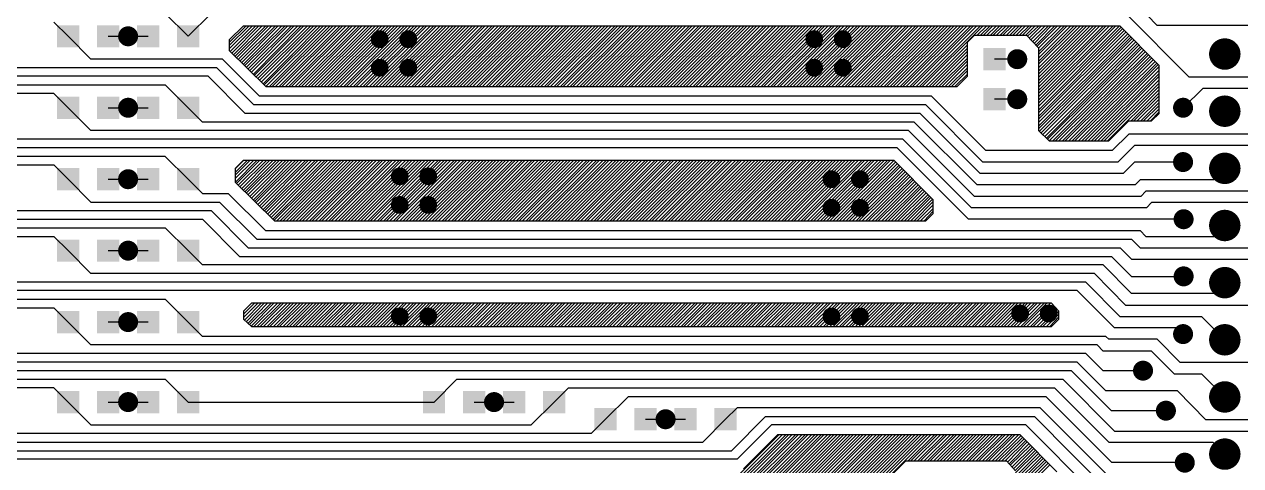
# Model space of a CAD drawing. Extents: x 295 to 953, y 10 to 290.
# Drawn here: x 759.2 to 848.3, y 147.8 to 180.2 of the extents above; entities that cross this region are included whole.
import ezdxf

# ---------------------------------------------------------------- set-up
doc = ezdxf.new("R2010")
doc.units = 0
doc.header["$LTSCALE"] = 5
doc.header["$MEASUREMENT"] = 0
doc.layers.get('0').update_dxf_attribs({"linetype": 'CONTINUOUS', "lineweight": 25})
doc.layers.add('ART01_PHO', color=7, linetype='CONTINUOUS')

msp = doc.modelspace()

# ---------------------------------------------------------------- linework, layer by layer
for points, const_width in [([(766.42, 179.298, 1), (767.153, 179.298, 1)], 0.733), ([(784.902, 179.088, 1), (785.552, 179.088, 1)], 0.65), ([(786.998, 179.088, 1), (787.647, 179.088, 1)], 0.65), ([(816.754, 179.088, 1), (817.403, 179.088, 1)], 0.65), ([(818.849, 179.088, 1), (819.499, 179.088, 1)], 0.65), ([(831.59, 177.621, 1), (832.323, 177.621, 1)], 0.733), ([(846.594, 177.998, 1), (847.746, 177.998, 1)], 1.153), ([(784.902, 176.992, 1), (785.552, 176.992, 1)], 0.65), ([(786.998, 176.992, 1), (787.647, 176.992, 1)], 0.65), ([(816.754, 176.992, 1), (817.403, 176.992, 1)], 0.65), ([(818.849, 176.992, 1), (819.499, 176.992, 1)], 0.65), ([(766.42, 174.059, 1), (767.153, 174.059, 1)], 0.733), ([(831.59, 174.687, 1), (832.323, 174.687, 1)], 0.733), ([(843.744, 174.059, 1), (844.477, 174.059, 1)], 0.733), ([(846.594, 173.807, 1), (847.746, 173.807, 1)], 1.153), ([(843.744, 170.077, 1), (844.477, 170.077, 1)], 0.733), ([(846.594, 169.616, 1), (847.746, 169.616, 1)], 1.153), ([(766.42, 168.82, 1), (767.153, 168.82, 1)], 0.733), ([(786.369, 169.03, 1), (787.018, 169.03, 1)], 0.65), ([(788.464, 169.03, 1), (789.114, 169.03, 1)], 0.65), ([(818.011, 168.82, 1), (818.661, 168.82, 1)], 0.65), ([(820.106, 168.82, 1), (820.756, 168.82, 1)], 0.65), ([(786.369, 166.934, 1), (787.018, 166.934, 1)], 0.65), ([(788.464, 166.934, 1), (789.114, 166.934, 1)], 0.65), ([(818.011, 166.725, 1), (818.661, 166.725, 1)], 0.65), ([(820.106, 166.725, 1), (820.756, 166.725, 1)], 0.65), ([(843.786, 165.886, 1), (844.519, 165.886, 1)], 0.733), ([(846.594, 165.425, 1), (847.746, 165.425, 1)], 1.153), ([(766.42, 163.581, 1), (767.153, 163.581, 1)], 0.733), ([(843.786, 161.695, 1), (844.519, 161.695, 1)], 0.733), ([(846.594, 161.234, 1), (847.746, 161.234, 1)], 1.153), ([(831.841, 158.971, 1), (832.491, 158.971, 1)], 0.65), ([(833.937, 158.971, 1), (834.586, 158.971, 1)], 0.65), ([(766.42, 158.343, 1), (767.153, 158.343, 1)], 0.733), ([(786.369, 158.762, 1), (787.018, 158.762, 1)], 0.65), ([(788.464, 158.762, 1), (789.114, 158.762, 1)], 0.65), ([(818.011, 158.762, 1), (818.661, 158.762, 1)], 0.65), ([(820.106, 158.762, 1), (820.756, 158.762, 1)], 0.65), ([(843.744, 157.462, 1), (844.477, 157.462, 1)], 0.733), ([(846.594, 157.043, 1), (847.746, 157.043, 1)], 1.153), ([(840.81, 154.78, 1), (841.543, 154.78, 1)], 0.733), ([(846.594, 152.852, 1), (847.746, 152.852, 1)], 1.153), ([(766.42, 152.475, 1), (767.153, 152.475, 1)], 0.733), ([(793.242, 152.475, 1), (793.976, 152.475, 1)], 0.733), ([(842.486, 151.846, 1), (843.22, 151.846, 1)], 0.733), ([(805.815, 151.218, 1), (806.549, 151.218, 1)], 0.733), ([(846.594, 148.661, 1), (847.746, 148.661, 1)], 1.153), ([(843.869, 148.033, 1), (844.603, 148.033, 1)], 0.733)]:
    msp.add_lwpolyline(points, format="xyb", close=True, dxfattribs=dict(const_width=const_width))
for points in [[(763.203, 180.115), (763.203, 178.48), (761.569, 180.115), (761.569, 178.48)], [(766.137, 180.115), (766.137, 178.48), (764.502, 180.115), (764.502, 178.48)], [(769.07, 180.115), (769.07, 178.48), (767.436, 180.115), (767.436, 178.48)], [(772.004, 180.115), (772.004, 178.48), (770.37, 180.115), (770.37, 178.48)], [(831.097, 178.438), (831.097, 176.804), (829.463, 178.438), (829.463, 176.804)], [(763.203, 174.876), (763.203, 173.242), (761.569, 174.876), (761.569, 173.242)], [(766.137, 174.876), (766.137, 173.242), (764.502, 174.876), (764.502, 173.242)], [(769.07, 174.876), (769.07, 173.242), (767.436, 174.876), (767.436, 173.242)], [(772.004, 174.876), (772.004, 173.242), (770.37, 174.876), (770.37, 173.242)], [(831.097, 175.505), (831.097, 173.87), (829.463, 175.505), (829.463, 173.87)], [(763.203, 169.637), (763.203, 168.003), (761.569, 169.637), (761.569, 168.003)], [(766.137, 169.637), (766.137, 168.003), (764.502, 169.637), (764.502, 168.003)], [(769.07, 169.637), (769.07, 168.003), (767.436, 169.637), (767.436, 168.003)], [(772.004, 169.637), (772.004, 168.003), (770.37, 169.637), (770.37, 168.003)], [(763.203, 164.398), (763.203, 162.764), (761.569, 164.398), (761.569, 162.764)], [(766.137, 164.398), (766.137, 162.764), (764.502, 164.398), (764.502, 162.764)], [(769.07, 164.398), (769.07, 162.764), (767.436, 164.398), (767.436, 162.764)], [(772.004, 164.398), (772.004, 162.764), (770.37, 164.398), (770.37, 162.764)], [(763.203, 159.16), (763.203, 157.525), (761.569, 159.16), (761.569, 157.525)], [(766.137, 159.16), (766.137, 157.525), (764.502, 159.16), (764.502, 157.525)], [(769.07, 159.16), (769.07, 157.525), (767.436, 159.16), (767.436, 157.525)], [(772.004, 159.16), (772.004, 157.525), (770.37, 159.16), (770.37, 157.525)], [(763.203, 153.292), (763.203, 151.658), (761.569, 153.292), (761.569, 151.658)], [(766.137, 153.292), (766.137, 151.658), (764.502, 153.292), (764.502, 151.658)], [(769.07, 153.292), (769.07, 151.658), (767.436, 153.292), (767.436, 151.658)], [(772.004, 153.292), (772.004, 151.658), (770.37, 153.292), (770.37, 151.658)], [(790.025, 153.292), (790.025, 151.658), (788.391, 153.292), (788.391, 151.658)], [(792.959, 153.292), (792.959, 151.658), (791.325, 153.292), (791.325, 151.658)], [(795.893, 153.292), (795.893, 151.658), (794.258, 153.292), (794.258, 151.658)], [(798.827, 153.292), (798.827, 151.658), (797.192, 153.292), (797.192, 151.658)], [(802.598, 152.035), (802.598, 150.401), (800.964, 152.035), (800.964, 150.401)], [(805.532, 152.035), (805.532, 150.401), (803.898, 152.035), (803.898, 150.401)], [(808.466, 152.035), (808.466, 150.401), (806.831, 152.035), (806.831, 150.401)], [(811.4, 152.035), (811.4, 150.401), (809.765, 152.035), (809.765, 150.401)]]:
    msp.add_solid(points)
at = {"layer": 'ART01_PHO', "color": 7}
for p, q in [((842.224, 180.094), (840.758, 181.603)), ((762.386, 179.298), (761.338, 180.345)), ((769.511, 180.974), (771.187, 179.298)), ((771.187, 179.298), (772.863, 180.974)), ((839.919, 180.974), (844.529, 176.322)), ((857.647, 180.094), (842.224, 180.094)), ((764.062, 177.621), (762.386, 179.298)), ((765.32, 179.298), (768.253, 179.298)), ((774.204, 178.836), (775.42, 180.052)), ((774.204, 178.627), (775.629, 180.052)), ((774.204, 178.375), (775.881, 180.052)), ((775.21, 180.052), (774.204, 179.046)), ((774.288, 178.208), (776.132, 180.052)), ((774.414, 178.082), (776.342, 180.052)), ((774.54, 177.956), (776.593, 180.052)), ((774.624, 177.831), (776.845, 180.052)), ((774.749, 177.747), (777.054, 180.052)), ((774.875, 177.621), (777.306, 180.052)), ((775.001, 177.495), (777.557, 180.052)), ((775.126, 177.37), (777.767, 180.052)), ((839.5, 180.052), (775.21, 180.052)), ((775.252, 177.244), (778.018, 180.052)), ((775.336, 177.16), (778.27, 180.052)), ((775.462, 177.034), (778.479, 180.052)), ((775.588, 176.909), (778.731, 180.052)), ((775.713, 176.783), (778.94, 180.052)), ((775.839, 176.657), (779.192, 180.052)), ((775.965, 176.531), (779.443, 180.052)), ((776.049, 176.448), (779.653, 180.052)), ((776.174, 176.322), (779.904, 180.052)), ((776.3, 176.196), (780.156, 180.052)), ((776.426, 176.07), (780.365, 180.052)), ((776.551, 175.945), (780.617, 180.052)), ((776.677, 175.819), (780.868, 180.052)), ((776.761, 175.735), (781.078, 180.052)), ((776.887, 175.609), (781.329, 180.052)), ((777.138, 175.609), (781.581, 180.052)), ((777.348, 175.609), (781.79, 180.052)), ((777.599, 175.609), (782.042, 180.052)), ((777.851, 175.609), (782.293, 180.052)), ((778.06, 175.609), (782.503, 180.052)), ((778.312, 175.609), (782.754, 180.052)), ((778.563, 175.609), (783.006, 180.052)), ((778.773, 175.609), (783.215, 180.052)), ((779.024, 175.609), (783.467, 180.052)), ((779.276, 175.609), (783.718, 180.052)), ((779.485, 175.609), (783.928, 180.052)), ((779.737, 175.609), (784.179, 180.052)), ((779.988, 175.609), (784.431, 180.052)), ((780.198, 175.609), (784.64, 180.052)), ((780.449, 175.609), (784.892, 180.052)), ((780.701, 175.609), (785.143, 180.052)), ((780.91, 175.609), (785.353, 180.052)), ((781.162, 175.609), (785.604, 180.052)), ((781.413, 175.609), (785.855, 180.052)), ((781.623, 175.609), (786.065, 180.052)), ((781.874, 175.609), (786.316, 180.052)), ((782.084, 175.609), (786.526, 180.052)), ((782.335, 175.609), (786.777, 180.052)), ((782.586, 175.609), (787.029, 180.052)), ((782.796, 175.609), (787.238, 180.052)), ((783.047, 175.609), (787.49, 180.052)), ((783.299, 175.609), (787.741, 180.052)), ((783.508, 175.609), (787.951, 180.052)), ((783.76, 175.609), (788.202, 180.052)), ((784.011, 175.609), (788.454, 180.052)), ((784.221, 175.609), (788.663, 180.052)), ((784.472, 175.609), (788.915, 180.052)), ((784.724, 175.609), (789.166, 180.052)), ((784.933, 175.609), (789.376, 180.052)), ((785.185, 175.609), (789.627, 180.052)), ((785.436, 175.609), (789.879, 180.052)), ((785.646, 175.609), (790.088, 180.052)), ((785.897, 175.609), (790.34, 180.052)), ((786.149, 175.609), (790.591, 180.052)), ((786.358, 175.609), (790.801, 180.052)), ((786.61, 175.609), (791.052, 180.052)), ((786.861, 175.609), (791.304, 180.052)), ((787.071, 175.609), (791.513, 180.052)), ((787.322, 175.609), (791.765, 180.052)), ((787.574, 175.609), (792.016, 180.052)), ((787.783, 175.609), (792.226, 180.052)), ((788.035, 175.609), (792.477, 180.052)), ((788.286, 175.609), (792.729, 180.052)), ((788.496, 175.609), (792.938, 180.052)), ((788.747, 175.609), (793.19, 180.052)), ((788.999, 175.609), (793.441, 180.052)), ((789.208, 175.609), (793.651, 180.052)), ((789.46, 175.609), (793.902, 180.052)), ((789.711, 175.609), (794.154, 180.052)), ((789.921, 175.609), (794.363, 180.052)), ((790.172, 175.609), (794.615, 180.052)), ((790.382, 175.609), (794.824, 180.052)), ((790.633, 175.609), (795.076, 180.052)), ((790.885, 175.609), (795.327, 180.052)), ((791.094, 175.609), (795.537, 180.052)), ((791.346, 175.609), (795.788, 180.052)), ((791.597, 175.609), (796.04, 180.052)), ((791.807, 175.609), (796.249, 180.052)), ((792.058, 175.609), (796.501, 180.052)), ((792.31, 175.609), (796.752, 180.052)), ((792.519, 175.609), (796.962, 180.052)), ((792.771, 175.609), (797.213, 180.052)), ((793.022, 175.609), (797.465, 180.052)), ((793.232, 175.609), (797.674, 180.052)), ((793.483, 175.609), (797.926, 180.052)), ((793.735, 175.609), (798.177, 180.052)), ((793.944, 175.609), (798.387, 180.052)), ((794.196, 175.609), (798.638, 180.052)), ((794.447, 175.609), (798.889, 180.052)), ((794.657, 175.609), (799.099, 180.052)), ((794.908, 175.609), (799.35, 180.052)), ((795.159, 175.609), (799.602, 180.052)), ((795.369, 175.609), (799.811, 180.052)), ((795.62, 175.609), (800.063, 180.052)), ((795.872, 175.609), (800.314, 180.052)), ((796.081, 175.609), (800.524, 180.052)), ((796.333, 175.609), (800.775, 180.052)), ((796.584, 175.609), (801.027, 180.052)), ((796.794, 175.609), (801.236, 180.052)), ((797.045, 175.609), (801.488, 180.052)), ((797.297, 175.609), (801.739, 180.052)), ((797.506, 175.609), (801.949, 180.052)), ((797.758, 175.609), (802.2, 180.052)), ((798.009, 175.609), (802.452, 180.052)), ((798.219, 175.609), (802.661, 180.052)), ((798.47, 175.609), (802.913, 180.052)), ((798.68, 175.609), (803.122, 180.052)), ((798.931, 175.609), (803.374, 180.052)), ((799.183, 175.609), (803.625, 180.052)), ((799.392, 175.609), (803.835, 180.052)), ((799.644, 175.609), (804.086, 180.052)), ((799.895, 175.609), (804.338, 180.052)), ((800.105, 175.609), (804.547, 180.052)), ((800.356, 175.609), (804.799, 180.052)), ((800.608, 175.609), (805.05, 180.052)), ((800.817, 175.609), (805.26, 180.052)), ((801.069, 175.609), (805.511, 180.052)), ((801.32, 175.609), (805.763, 180.052)), ((801.53, 175.609), (805.972, 180.052)), ((801.781, 175.609), (806.224, 180.052)), ((802.033, 175.609), (806.475, 180.052)), ((802.242, 175.609), (806.685, 180.052)), ((802.494, 175.609), (806.936, 180.052)), ((802.745, 175.609), (807.188, 180.052)), ((802.955, 175.609), (807.397, 180.052)), ((803.206, 175.609), (807.649, 180.052)), ((803.458, 175.609), (807.9, 180.052)), ((803.667, 175.609), (808.11, 180.052)), ((803.919, 175.609), (808.361, 180.052)), ((804.17, 175.609), (808.613, 180.052)), ((804.38, 175.609), (808.822, 180.052)), ((804.631, 175.609), (809.074, 180.052)), ((804.883, 175.609), (809.325, 180.052)), ((805.092, 175.609), (809.535, 180.052)), ((805.344, 175.609), (809.786, 180.052)), ((805.595, 175.609), (810.038, 180.052)), ((805.805, 175.609), (810.247, 180.052)), ((806.056, 175.609), (810.499, 180.052)), ((806.266, 175.609), (810.708, 180.052)), ((806.517, 175.609), (810.96, 180.052)), ((806.769, 175.609), (811.211, 180.052)), ((806.978, 175.609), (811.421, 180.052)), ((807.23, 175.609), (811.672, 180.052)), ((807.481, 175.609), (811.923, 180.052)), ((807.691, 175.609), (812.133, 180.052)), ((807.942, 175.609), (812.384, 180.052)), ((808.193, 175.609), (812.636, 180.052)), ((808.403, 175.609), (812.845, 180.052)), ((808.654, 175.609), (813.097, 180.052)), ((808.906, 175.609), (813.348, 180.052)), ((809.116, 175.609), (813.558, 180.052)), ((809.367, 175.609), (813.809, 180.052)), ((809.618, 175.609), (814.061, 180.052)), ((809.828, 175.609), (814.27, 180.052)), ((810.079, 175.609), (814.522, 180.052)), ((810.331, 175.609), (814.773, 180.052)), ((810.54, 175.609), (814.983, 180.052)), ((810.792, 175.609), (815.234, 180.052)), ((811.043, 175.609), (815.486, 180.052)), ((811.253, 175.609), (815.695, 180.052)), ((811.504, 175.609), (815.947, 180.052)), ((811.756, 175.609), (816.198, 180.052)), ((811.965, 175.609), (816.408, 180.052)), ((812.217, 175.609), (816.659, 180.052)), ((812.468, 175.609), (816.911, 180.052)), ((812.678, 175.609), (817.12, 180.052)), ((812.929, 175.609), (817.372, 180.052)), ((813.181, 175.609), (817.623, 180.052)), ((813.39, 175.609), (817.833, 180.052)), ((813.642, 175.609), (818.084, 180.052)), ((813.893, 175.609), (818.336, 180.052)), ((814.103, 175.609), (818.545, 180.052)), ((814.354, 175.609), (818.797, 180.052)), ((814.564, 175.609), (819.006, 180.052)), ((814.815, 175.609), (819.258, 180.052)), ((815.067, 175.609), (819.509, 180.052)), ((815.276, 175.609), (819.719, 180.052)), ((815.528, 175.609), (819.97, 180.052)), ((815.779, 175.609), (820.222, 180.052)), ((815.989, 175.609), (820.431, 180.052)), ((816.24, 175.609), (820.683, 180.052)), ((816.492, 175.609), (820.934, 180.052)), ((816.701, 175.609), (821.144, 180.052)), ((816.953, 175.609), (821.395, 180.052)), ((817.204, 175.609), (821.647, 180.052)), ((817.414, 175.609), (821.856, 180.052)), ((817.665, 175.609), (822.108, 180.052)), ((817.917, 175.609), (822.359, 180.052)), ((818.126, 175.609), (822.569, 180.052)), ((818.378, 175.609), (822.82, 180.052)), ((818.629, 175.609), (823.072, 180.052)), ((818.839, 175.609), (823.281, 180.052)), ((819.09, 175.609), (823.533, 180.052)), ((819.342, 175.609), (823.784, 180.052)), ((819.551, 175.609), (823.994, 180.052)), ((819.803, 175.609), (824.245, 180.052)), ((820.054, 175.609), (824.496, 180.052)), ((820.264, 175.609), (824.706, 180.052)), ((820.515, 175.609), (824.957, 180.052)), ((820.766, 175.609), (825.209, 180.052)), ((820.976, 175.609), (825.418, 180.052)), ((821.227, 175.609), (825.67, 180.052)), ((821.479, 175.609), (825.921, 180.052)), ((821.689, 175.609), (826.131, 180.052)), ((821.94, 175.609), (826.382, 180.052)), ((822.191, 175.609), (826.634, 180.052)), ((822.401, 175.609), (826.843, 180.052)), ((822.652, 175.609), (827.095, 180.052)), ((822.862, 175.609), (827.304, 180.052)), ((823.113, 175.609), (827.556, 180.052)), ((823.365, 175.609), (827.807, 180.052)), ((823.574, 175.609), (828.017, 180.052)), ((823.826, 175.609), (828.268, 180.052)), ((824.077, 175.609), (828.52, 180.052)), ((824.287, 175.609), (828.729, 180.052)), ((824.538, 175.609), (828.981, 180.052)), ((824.79, 175.609), (829.232, 180.052)), ((824.999, 175.609), (829.442, 180.052)), ((828.31, 178.878), (828.813, 179.381)), ((828.813, 179.381), (832.627, 179.381)), ((829.023, 179.381), (829.693, 180.052)), ((829.274, 179.381), (829.945, 180.052)), ((829.484, 179.381), (830.154, 180.052)), ((829.735, 179.381), (830.406, 180.052)), ((829.987, 179.381), (830.657, 180.052)), ((830.196, 179.381), (830.867, 180.052)), ((830.448, 179.381), (831.118, 180.052)), ((830.699, 179.381), (831.37, 180.052)), ((830.909, 179.381), (831.579, 180.052)), ((831.16, 179.381), (831.831, 180.052)), ((831.412, 179.381), (832.082, 180.052)), ((831.621, 179.381), (832.292, 180.052)), ((831.873, 179.381), (832.543, 180.052)), ((832.124, 179.381), (832.795, 180.052)), ((832.334, 179.381), (833.004, 180.052)), ((832.585, 179.381), (833.256, 180.052)), ((832.627, 179.381), (833.507, 178.459)), ((832.711, 179.298), (833.507, 180.052)), ((832.837, 179.172), (833.717, 180.052)), ((832.962, 179.046), (833.968, 180.052)), ((833.088, 178.92), (834.22, 180.052)), ((833.214, 178.795), (834.429, 180.052)), ((833.339, 178.669), (834.681, 180.052)), ((833.423, 178.585), (834.89, 180.052)), ((833.507, 178.417), (835.142, 180.052)), ((833.507, 178.166), (835.393, 180.052)), ((833.507, 177.956), (835.603, 180.052)), ((833.507, 177.705), (835.854, 180.052)), ((833.507, 177.453), (836.106, 180.052)), ((833.507, 177.244), (836.315, 180.052)), ((833.507, 176.992), (836.567, 180.052)), ((833.507, 176.741), (836.818, 180.052)), ((833.507, 176.531), (837.028, 180.052)), ((833.507, 176.28), (837.279, 180.052)), ((833.507, 176.029), (837.53, 180.052)), ((833.507, 175.819), (837.74, 180.052)), ((833.507, 175.568), (837.991, 180.052)), ((833.507, 175.316), (838.243, 180.052)), ((833.507, 175.106), (838.453, 180.052)), ((833.507, 174.855), (838.704, 180.052)), ((833.507, 174.604), (838.955, 180.052)), ((833.507, 174.394), (839.165, 180.052)), ((833.507, 174.143), (839.416, 180.052)), ((833.507, 173.891), (839.584, 179.968)), ((833.507, 173.682), (839.668, 179.842)), ((833.507, 173.43), (839.794, 179.717)), ((833.507, 173.221), (839.919, 179.591)), ((833.507, 172.969), (840.045, 179.465)), ((833.507, 172.718), (840.171, 179.339)), ((833.507, 172.508), (840.297, 179.256)), ((842.35, 177.16), (839.5, 180.052)), ((774.204, 179.046), (774.204, 178.25)), ((825.251, 175.609), (828.31, 178.669)), ((825.502, 175.609), (828.31, 178.417)), ((828.31, 176.364), (828.31, 178.878)), ((833.507, 178.459), (833.507, 172.382)), ((833.591, 172.34), (840.38, 179.13)), ((833.717, 172.215), (840.506, 179.004)), ((833.842, 172.089), (840.632, 178.878)), ((833.968, 171.963), (840.758, 178.753)), ((834.094, 171.838), (840.883, 178.669)), ((834.178, 171.754), (841.009, 178.543)), ((834.303, 171.628), (841.093, 178.417)), ((773.702, 177.621), (764.062, 177.621)), ((776.426, 174.897), (773.702, 177.621)), ((774.204, 178.25), (776.887, 175.609)), ((825.712, 175.609), (828.31, 178.208)), ((825.963, 175.609), (828.31, 177.956)), ((826.215, 175.609), (828.31, 177.705)), ((826.424, 175.609), (828.31, 177.495)), ((831.956, 177.621), (830.28, 177.621)), ((834.555, 171.628), (841.219, 178.292)), ((834.764, 171.628), (841.344, 178.166)), ((835.016, 171.628), (841.47, 178.04)), ((835.267, 171.628), (841.596, 177.956)), ((835.477, 171.628), (841.721, 177.831)), ((835.728, 171.628), (841.805, 177.705)), ((835.98, 171.628), (841.931, 177.579)), ((836.189, 171.628), (842.057, 177.453)), ((773.282, 176.992), (757.985, 176.992)), ((776.007, 174.268), (773.282, 176.992)), ((826.676, 175.609), (828.31, 177.244)), ((826.927, 175.609), (828.31, 176.992)), ((827.137, 175.609), (828.31, 176.783)), ((827.388, 175.609), (828.31, 176.531)), ((836.441, 171.628), (842.182, 177.328)), ((836.692, 171.628), (842.308, 177.244)), ((836.902, 171.628), (842.35, 177.076)), ((837.153, 171.628), (842.35, 176.825)), ((837.405, 171.628), (842.35, 176.573)), ((842.35, 173.64), (842.35, 177.16)), ((745.622, 175.735), (769.511, 175.735)), ((772.654, 176.364), (750.022, 176.364)), ((769.511, 175.735), (771.187, 174.059)), ((775.378, 173.64), (772.654, 176.364)), ((827.556, 175.609), (828.31, 176.364)), ((837.614, 171.628), (842.35, 176.364)), ((837.866, 171.628), (842.35, 176.112)), ((838.117, 171.628), (842.35, 175.861)), ((838.327, 171.628), (842.35, 175.651)), ((844.529, 176.322), (858.066, 176.322)), ((761.338, 175.106), (746.041, 175.106)), ((762.386, 174.059), (761.338, 175.106)), ((825.67, 174.897), (776.426, 174.897)), ((776.887, 175.609), (827.556, 175.609)), ((829.651, 170.916), (825.67, 174.897)), ((838.578, 171.628), (842.35, 175.4)), ((840.297, 173.095), (842.35, 175.148)), ((840.506, 173.095), (842.35, 174.939)), ((844.11, 174.059), (845.577, 175.484)), ((845.577, 175.484), (849.684, 175.484)), ((764.062, 172.382), (762.386, 174.059)), ((765.32, 174.059), (768.253, 174.059)), ((771.187, 174.059), (772.235, 173.011)), ((825.251, 174.268), (776.007, 174.268)), ((829.442, 170.077), (825.251, 174.268)), ((831.956, 174.687), (830.28, 174.687)), ((840.758, 173.095), (842.35, 174.687)), ((841.009, 173.095), (842.35, 174.436)), ((841.219, 173.095), (842.35, 174.226)), ((841.47, 173.095), (842.35, 173.975)), ((824.413, 173.011), (772.235, 173.011)), ((824.832, 173.64), (775.378, 173.64)), ((829.023, 168.401), (824.413, 173.011)), ((829.232, 169.239), (824.832, 173.64)), ((838.662, 171.628), (840.129, 173.095)), ((840.129, 173.095), (841.805, 173.095)), ((841.721, 173.095), (842.35, 173.765)), ((841.805, 173.095), (842.35, 173.64)), ((823.994, 172.382), (764.062, 172.382)), ((828.813, 167.563), (823.994, 172.382)), ((833.507, 172.382), (834.303, 171.628)), ((840.129, 172.131), (838.914, 170.916)), ((857.228, 172.131), (840.129, 172.131)), ((823.574, 171.754), (757.985, 171.754)), ((828.604, 166.725), (823.574, 171.754)), ((834.303, 171.628), (838.662, 171.628)), ((840.548, 171.293), (839.333, 170.077)), ((853.875, 171.293), (840.548, 171.293)), ((769.511, 170.496), (746.67, 170.496)), ((823.155, 171.125), (750.022, 171.125)), ((771.187, 168.82), (769.511, 170.496)), ((828.394, 165.886), (823.155, 171.125)), ((838.914, 170.916), (829.651, 170.916)), ((744.993, 169.868), (761.338, 169.868)), ((761.338, 169.868), (762.386, 168.82)), ((774.624, 169.574), (775.252, 170.203)), ((774.624, 169.323), (775.504, 170.203)), ((774.624, 169.113), (775.713, 170.203)), ((774.624, 168.862), (775.965, 170.203)), ((775.21, 170.203), (774.624, 169.616)), ((774.624, 169.616), (774.624, 168.61)), ((774.665, 168.61), (776.216, 170.203)), ((774.749, 168.527), (776.426, 170.203)), ((774.875, 168.401), (776.677, 170.203)), ((775.001, 168.275), (776.929, 170.203)), ((775.126, 168.149), (777.138, 170.203)), ((822.946, 170.203), (775.21, 170.203)), ((775.252, 168.024), (777.39, 170.203)), ((775.336, 167.898), (777.641, 170.203)), ((775.462, 167.814), (777.851, 170.203)), ((775.588, 167.688), (778.102, 170.203)), ((775.713, 167.563), (778.354, 170.203)), ((775.839, 167.437), (778.563, 170.203)), ((775.965, 167.311), (778.815, 170.203)), ((776.049, 167.186), (779.066, 170.203)), ((776.174, 167.102), (779.276, 170.203)), ((776.3, 166.976), (779.527, 170.203)), ((776.426, 166.85), (779.779, 170.203)), ((776.551, 166.725), (779.988, 170.203)), ((776.677, 166.599), (780.24, 170.203)), ((776.761, 166.473), (780.491, 170.203)), ((776.887, 166.389), (780.701, 170.203)), ((777.012, 166.263), (780.952, 170.203)), ((777.138, 166.138), (781.203, 170.203)), ((777.264, 166.012), (781.413, 170.203)), ((777.39, 165.886), (781.664, 170.203)), ((777.473, 165.802), (781.916, 170.203)), ((777.683, 165.761), (782.125, 170.203)), ((777.934, 165.761), (782.377, 170.203)), ((778.144, 165.761), (782.586, 170.203)), ((778.395, 165.761), (782.838, 170.203)), ((778.647, 165.761), (783.089, 170.203)), ((778.856, 165.761), (783.299, 170.203)), ((779.108, 165.761), (783.55, 170.203)), ((779.359, 165.761), (783.802, 170.203)), ((779.569, 165.761), (784.011, 170.203)), ((779.82, 165.761), (784.263, 170.203)), ((780.072, 165.761), (784.514, 170.203)), ((780.281, 165.761), (784.724, 170.203)), ((780.533, 165.761), (784.975, 170.203)), ((780.784, 165.761), (785.227, 170.203)), ((780.994, 165.761), (785.436, 170.203)), ((781.245, 165.761), (785.688, 170.203)), ((781.497, 165.761), (785.939, 170.203)), ((781.706, 165.761), (786.149, 170.203)), ((781.958, 165.761), (786.4, 170.203)), ((782.209, 165.761), (786.652, 170.203)), ((782.419, 165.761), (786.861, 170.203)), ((782.67, 165.761), (787.113, 170.203)), ((782.922, 165.761), (787.364, 170.203)), ((783.131, 165.761), (787.574, 170.203)), ((783.383, 165.761), (787.825, 170.203)), ((783.634, 165.761), (788.077, 170.203)), ((783.844, 165.761), (788.286, 170.203)), ((784.095, 165.761), (788.538, 170.203)), ((784.347, 165.761), (788.789, 170.203)), ((784.556, 165.761), (788.999, 170.203)), ((784.808, 165.761), (789.25, 170.203)), ((785.059, 165.761), (789.502, 170.203)), ((785.269, 165.761), (789.711, 170.203)), ((785.52, 165.761), (789.963, 170.203)), ((785.73, 165.761), (790.172, 170.203)), ((785.981, 165.761), (790.424, 170.203)), ((786.233, 165.761), (790.675, 170.203)), ((786.442, 165.761), (790.885, 170.203)), ((786.694, 165.761), (791.136, 170.203)), ((786.945, 165.761), (791.388, 170.203)), ((787.155, 165.761), (791.597, 170.203)), ((787.406, 165.761), (791.849, 170.203)), ((787.658, 165.761), (792.1, 170.203)), ((787.867, 165.761), (792.31, 170.203)), ((788.119, 165.761), (792.561, 170.203)), ((788.37, 165.761), (792.813, 170.203)), ((788.58, 165.761), (793.022, 170.203)), ((788.831, 165.761), (793.274, 170.203)), ((789.083, 165.761), (793.525, 170.203)), ((789.292, 165.761), (793.735, 170.203)), ((789.544, 165.761), (793.986, 170.203)), ((789.795, 165.761), (794.237, 170.203)), ((790.005, 165.761), (794.447, 170.203)), ((790.256, 165.761), (794.698, 170.203)), ((790.507, 165.761), (794.95, 170.203)), ((790.717, 165.761), (795.159, 170.203)), ((790.968, 165.761), (795.411, 170.203)), ((791.22, 165.761), (795.662, 170.203)), ((791.429, 165.761), (795.872, 170.203)), ((791.681, 165.761), (796.123, 170.203)), ((791.932, 165.761), (796.375, 170.203)), ((792.142, 165.761), (796.584, 170.203)), ((792.393, 165.761), (796.836, 170.203)), ((792.645, 165.761), (797.087, 170.203)), ((792.854, 165.761), (797.297, 170.203)), ((793.106, 165.761), (797.548, 170.203)), ((793.357, 165.761), (797.8, 170.203)), ((793.567, 165.761), (798.009, 170.203)), ((793.818, 165.761), (798.261, 170.203)), ((794.028, 165.761), (798.47, 170.203)), ((794.279, 165.761), (798.722, 170.203)), ((794.531, 165.761), (798.973, 170.203)), ((794.74, 165.761), (799.183, 170.203)), ((794.992, 165.761), (799.434, 170.203)), ((795.243, 165.761), (799.686, 170.203)), ((795.453, 165.761), (799.895, 170.203)), ((795.704, 165.761), (800.147, 170.203)), ((795.956, 165.761), (800.398, 170.203)), ((796.165, 165.761), (800.608, 170.203)), ((796.417, 165.761), (800.859, 170.203)), ((796.668, 165.761), (801.111, 170.203)), ((796.878, 165.761), (801.32, 170.203)), ((797.129, 165.761), (801.572, 170.203)), ((797.381, 165.761), (801.823, 170.203)), ((797.59, 165.761), (802.033, 170.203)), ((797.842, 165.761), (802.284, 170.203)), ((798.093, 165.761), (802.536, 170.203)), ((798.303, 165.761), (802.745, 170.203)), ((798.554, 165.761), (802.997, 170.203)), ((798.806, 165.761), (803.248, 170.203)), ((799.015, 165.761), (803.458, 170.203)), ((799.267, 165.761), (803.709, 170.203)), ((799.518, 165.761), (803.961, 170.203)), ((799.728, 165.761), (804.17, 170.203)), ((799.979, 165.761), (804.422, 170.203)), ((800.231, 165.761), (804.673, 170.203)), ((800.44, 165.761), (804.883, 170.203)), ((800.692, 165.761), (805.134, 170.203)), ((800.943, 165.761), (805.386, 170.203)), ((801.153, 165.761), (805.595, 170.203)), ((801.404, 165.761), (805.847, 170.203)), ((801.656, 165.761), (806.098, 170.203)), ((801.865, 165.761), (806.308, 170.203)), ((802.117, 165.761), (806.559, 170.203)), ((802.326, 165.761), (806.769, 170.203)), ((802.578, 165.761), (807.02, 170.203)), ((802.829, 165.761), (807.271, 170.203)), ((803.039, 165.761), (807.481, 170.203)), ((803.29, 165.761), (807.732, 170.203)), ((803.541, 165.761), (807.984, 170.203)), ((803.751, 165.761), (808.193, 170.203)), ((804.002, 165.761), (808.445, 170.203)), ((804.254, 165.761), (808.696, 170.203)), ((804.463, 165.761), (808.906, 170.203)), ((804.715, 165.761), (809.157, 170.203)), ((804.966, 165.761), (809.409, 170.203)), ((805.176, 165.761), (809.618, 170.203)), ((805.427, 165.761), (809.87, 170.203)), ((805.679, 165.761), (810.121, 170.203)), ((805.888, 165.761), (810.331, 170.203)), ((806.14, 165.761), (810.582, 170.203)), ((806.391, 165.761), (810.834, 170.203)), ((806.601, 165.761), (811.043, 170.203)), ((806.852, 165.761), (811.295, 170.203)), ((807.104, 165.761), (811.546, 170.203)), ((807.313, 165.761), (811.756, 170.203)), ((807.565, 165.761), (812.007, 170.203)), ((807.816, 165.761), (812.259, 170.203)), ((808.026, 165.761), (812.468, 170.203)), ((808.277, 165.761), (812.72, 170.203)), ((808.529, 165.761), (812.971, 170.203)), ((808.738, 165.761), (813.181, 170.203)), ((808.99, 165.761), (813.432, 170.203)), ((809.241, 165.761), (813.684, 170.203)), ((809.451, 165.761), (813.893, 170.203)), ((809.702, 165.761), (814.145, 170.203)), ((809.912, 165.761), (814.354, 170.203)), ((810.163, 165.761), (814.606, 170.203)), ((810.415, 165.761), (814.857, 170.203)), ((810.624, 165.761), (815.067, 170.203)), ((810.876, 165.761), (815.318, 170.203)), ((811.127, 165.761), (815.57, 170.203)), ((811.337, 165.761), (815.779, 170.203)), ((811.588, 165.761), (816.031, 170.203)), ((811.84, 165.761), (816.282, 170.203)), ((812.049, 165.761), (816.492, 170.203)), ((812.301, 165.761), (816.743, 170.203)), ((812.552, 165.761), (816.995, 170.203)), ((812.762, 165.761), (817.204, 170.203)), ((813.013, 165.761), (817.456, 170.203)), ((813.265, 165.761), (817.707, 170.203)), ((813.474, 165.761), (817.917, 170.203)), ((813.726, 165.761), (818.168, 170.203)), ((813.977, 165.761), (818.42, 170.203)), ((814.187, 165.761), (818.629, 170.203)), ((814.438, 165.761), (818.881, 170.203)), ((814.69, 165.761), (819.132, 170.203)), ((814.899, 165.761), (819.342, 170.203)), ((815.151, 165.761), (819.593, 170.203)), ((815.402, 165.761), (819.844, 170.203)), ((815.612, 165.761), (820.054, 170.203)), ((815.863, 165.761), (820.305, 170.203)), ((816.114, 165.761), (820.557, 170.203)), ((816.324, 165.761), (820.766, 170.203)), ((816.575, 165.761), (821.018, 170.203)), ((816.827, 165.761), (821.269, 170.203)), ((817.036, 165.761), (821.479, 170.203)), ((817.288, 165.761), (821.73, 170.203)), ((817.539, 165.761), (821.982, 170.203)), ((817.749, 165.761), (822.191, 170.203)), ((818, 165.761), (822.443, 170.203)), ((818.21, 165.761), (822.652, 170.203)), ((818.461, 165.761), (822.904, 170.203)), ((818.713, 165.761), (823.03, 170.077)), ((818.922, 165.761), (823.155, 169.952)), ((819.174, 165.761), (823.281, 169.826)), ((819.425, 165.761), (823.407, 169.742)), ((819.635, 165.761), (823.533, 169.616)), ((819.886, 165.761), (823.616, 169.491)), ((825.796, 167.311), (822.946, 170.203)), ((839.333, 170.077), (829.442, 170.077)), ((840.548, 170.077), (839.71, 169.239)), ((844.11, 170.077), (840.548, 170.077)), ((847.17, 169.616), (846.332, 168.778)), ((762.386, 168.82), (764.062, 167.144)), ((765.32, 168.82), (768.253, 168.82)), ((771.187, 168.82), (772.235, 167.772)), ((774.624, 168.61), (777.515, 165.761)), ((820.138, 165.761), (823.742, 169.365)), ((820.347, 165.761), (823.868, 169.239)), ((820.599, 165.761), (823.994, 169.113)), ((820.85, 165.761), (824.119, 169.03)), ((821.06, 165.761), (824.245, 168.904)), ((821.311, 165.761), (824.329, 168.778)), ((821.563, 165.761), (824.455, 168.652)), ((821.772, 165.761), (824.58, 168.527)), ((839.71, 169.239), (829.232, 169.239)), ((840.967, 168.778), (840.59, 168.401)), ((846.332, 168.778), (840.967, 168.778)), ((772.235, 167.772), (774.121, 167.772)), ((774.121, 167.772), (776.845, 165.048)), ((822.024, 165.761), (824.706, 168.401)), ((822.275, 165.761), (824.832, 168.317)), ((822.485, 165.761), (824.916, 168.191)), ((822.736, 165.761), (825.041, 168.066)), ((822.988, 165.761), (825.167, 167.94)), ((823.197, 165.761), (825.293, 167.814)), ((823.449, 165.761), (825.418, 167.688)), ((840.59, 168.401), (829.023, 168.401)), ((841.386, 167.94), (841.009, 167.563)), ((857.228, 167.94), (841.386, 167.94)), ((764.062, 167.144), (773.492, 167.144)), ((773.492, 167.144), (776.216, 164.419)), ((823.7, 165.761), (825.544, 167.605)), ((823.91, 165.761), (825.628, 167.479)), ((824.161, 165.761), (825.754, 167.353)), ((824.413, 165.761), (825.796, 167.186)), ((824.622, 165.761), (825.796, 166.934)), ((825.796, 166.305), (825.796, 167.311)), ((841.428, 166.725), (828.604, 166.725)), ((841.009, 167.563), (828.813, 167.563)), ((841.805, 167.102), (841.428, 166.725)), ((853.875, 167.102), (841.805, 167.102)), ((750.022, 165.886), (772.235, 165.886)), ((757.985, 166.515), (772.863, 166.515)), ((772.235, 165.886), (774.959, 163.162)), ((772.863, 166.515), (775.588, 163.791)), ((824.874, 165.761), (825.796, 166.683)), ((825.125, 165.761), (825.796, 166.473)), ((825.251, 165.761), (825.796, 166.305)), ((844.152, 165.886), (828.394, 165.886)), ((746.46, 165.258), (769.511, 165.258)), ((769.511, 165.258), (771.187, 163.581)), ((776.845, 165.048), (840.967, 165.048)), ((777.515, 165.761), (825.251, 165.761)), ((840.967, 165.048), (841.386, 164.629)), ((846.373, 164.629), (847.17, 165.425)), ((746.041, 164.629), (761.338, 164.629)), ((761.338, 164.629), (762.386, 163.581)), ((776.216, 164.419), (840.338, 164.419)), ((840.338, 164.419), (840.967, 163.791)), ((841.386, 164.629), (846.373, 164.629)), ((764.062, 161.905), (762.386, 163.581)), ((765.32, 163.581), (768.253, 163.581)), ((771.187, 163.581), (772.235, 162.534)), ((774.959, 163.162), (838.872, 163.162)), ((775.588, 163.791), (839.5, 163.791)), ((838.872, 163.162), (840.338, 161.695)), ((839.5, 163.791), (840.338, 162.953)), ((840.967, 163.791), (857.186, 163.791)), ((838.243, 162.534), (772.235, 162.534)), ((840.338, 160.438), (838.243, 162.534)), ((840.338, 162.953), (853.833, 162.953)), ((837.614, 161.905), (764.062, 161.905)), ((839.919, 159.558), (837.614, 161.905)), ((840.338, 161.695), (844.152, 161.695)), ((836.357, 160.648), (750.022, 160.648)), ((836.986, 161.276), (757.985, 161.276)), ((839.081, 157.923), (836.357, 160.648)), ((839.5, 158.72), (836.986, 161.276)), ((847.17, 161.234), (847.17, 160.438)), ((747.508, 160.019), (769.511, 160.019)), ((769.511, 160.019), (771.187, 158.343)), ((775.252, 158.929), (776.049, 159.726)), ((775.252, 158.678), (776.3, 159.726)), ((775.839, 159.726), (775.252, 159.139)), ((775.336, 158.51), (776.551, 159.726)), ((775.462, 158.384), (776.761, 159.726)), ((775.588, 158.259), (777.012, 159.726)), ((775.671, 158.133), (777.264, 159.726)), ((775.797, 158.049), (777.473, 159.726)), ((834.471, 159.726), (775.839, 159.726)), ((776.007, 158.007), (777.725, 159.726)), ((776.258, 158.007), (777.976, 159.726)), ((776.468, 158.007), (778.186, 159.726)), ((776.719, 158.007), (778.437, 159.726)), ((776.971, 158.007), (778.689, 159.726)), ((777.18, 158.007), (778.898, 159.726)), ((777.432, 158.007), (779.15, 159.726)), ((777.683, 158.007), (779.401, 159.726)), ((777.893, 158.007), (779.611, 159.726)), ((778.144, 158.007), (779.862, 159.726)), ((778.395, 158.007), (780.114, 159.726)), ((778.605, 158.007), (780.323, 159.726)), ((778.856, 158.007), (780.575, 159.726)), ((779.066, 158.007), (780.784, 159.726)), ((779.317, 158.007), (781.036, 159.726)), ((779.569, 158.007), (781.287, 159.726)), ((779.779, 158.007), (781.497, 159.726)), ((780.03, 158.007), (781.748, 159.726)), ((780.281, 158.007), (782, 159.726)), ((780.491, 158.007), (782.209, 159.726)), ((780.742, 158.007), (782.461, 159.726)), ((780.994, 158.007), (782.712, 159.726)), ((781.203, 158.007), (782.922, 159.726)), ((781.455, 158.007), (783.173, 159.726)), ((781.706, 158.007), (783.425, 159.726)), ((781.916, 158.007), (783.634, 159.726)), ((782.167, 158.007), (783.886, 159.726)), ((782.419, 158.007), (784.137, 159.726)), ((782.628, 158.007), (784.347, 159.726)), ((782.88, 158.007), (784.598, 159.726)), ((783.131, 158.007), (784.85, 159.726)), ((783.341, 158.007), (785.059, 159.726)), ((783.592, 158.007), (785.311, 159.726)), ((783.844, 158.007), (785.562, 159.726)), ((784.053, 158.007), (785.772, 159.726)), ((784.305, 158.007), (786.023, 159.726)), ((784.556, 158.007), (786.275, 159.726)), ((784.766, 158.007), (786.484, 159.726)), ((785.017, 158.007), (786.736, 159.726)), ((785.269, 158.007), (786.987, 159.726)), ((785.478, 158.007), (787.197, 159.726)), ((785.73, 158.007), (787.448, 159.726)), ((785.981, 158.007), (787.699, 159.726)), ((786.191, 158.007), (787.909, 159.726)), ((786.442, 158.007), (788.161, 159.726)), ((786.694, 158.007), (788.412, 159.726)), ((786.903, 158.007), (788.622, 159.726)), ((787.155, 158.007), (788.873, 159.726)), ((787.364, 158.007), (789.083, 159.726)), ((787.616, 158.007), (789.334, 159.726)), ((787.867, 158.007), (789.585, 159.726)), ((788.077, 158.007), (789.795, 159.726)), ((788.328, 158.007), (790.046, 159.726)), ((788.58, 158.007), (790.298, 159.726)), ((788.789, 158.007), (790.507, 159.726)), ((789.041, 158.007), (790.759, 159.726)), ((789.292, 158.007), (791.01, 159.726)), ((789.502, 158.007), (791.22, 159.726)), ((789.753, 158.007), (791.471, 159.726)), ((790.005, 158.007), (791.723, 159.726)), ((790.214, 158.007), (791.932, 159.726)), ((790.466, 158.007), (792.184, 159.726)), ((790.717, 158.007), (792.435, 159.726)), ((790.927, 158.007), (792.645, 159.726)), ((791.178, 158.007), (792.896, 159.726)), ((791.429, 158.007), (793.148, 159.726)), ((791.639, 158.007), (793.357, 159.726)), ((791.89, 158.007), (793.609, 159.726)), ((792.142, 158.007), (793.86, 159.726)), ((792.352, 158.007), (794.07, 159.726)), ((792.603, 158.007), (794.321, 159.726)), ((792.854, 158.007), (794.573, 159.726)), ((793.064, 158.007), (794.782, 159.726)), ((793.315, 158.007), (795.034, 159.726)), ((793.567, 158.007), (795.285, 159.726)), ((793.776, 158.007), (795.495, 159.726)), ((794.028, 158.007), (795.746, 159.726)), ((794.279, 158.007), (795.998, 159.726)), ((794.489, 158.007), (796.207, 159.726)), ((794.74, 158.007), (796.459, 159.726)), ((794.95, 158.007), (796.668, 159.726)), ((795.201, 158.007), (796.92, 159.726)), ((795.453, 158.007), (797.171, 159.726)), ((795.662, 158.007), (797.381, 159.726)), ((795.914, 158.007), (797.632, 159.726)), ((796.165, 158.007), (797.884, 159.726)), ((796.375, 158.007), (798.093, 159.726)), ((796.626, 158.007), (798.345, 159.726)), ((796.878, 158.007), (798.596, 159.726)), ((797.087, 158.007), (798.806, 159.726)), ((797.339, 158.007), (799.057, 159.726)), ((797.59, 158.007), (799.309, 159.726)), ((797.8, 158.007), (799.518, 159.726)), ((798.051, 158.007), (799.77, 159.726)), ((798.303, 158.007), (800.021, 159.726)), ((798.512, 158.007), (800.231, 159.726)), ((798.764, 158.007), (800.482, 159.726)), ((799.015, 158.007), (800.734, 159.726)), ((799.225, 158.007), (800.943, 159.726)), ((799.476, 158.007), (801.195, 159.726)), ((799.728, 158.007), (801.446, 159.726)), ((799.937, 158.007), (801.656, 159.726)), ((800.189, 158.007), (801.907, 159.726)), ((800.44, 158.007), (802.158, 159.726)), ((800.65, 158.007), (802.368, 159.726)), ((800.901, 158.007), (802.619, 159.726)), ((801.153, 158.007), (802.871, 159.726)), ((801.362, 158.007), (803.08, 159.726)), ((801.614, 158.007), (803.332, 159.726)), ((801.865, 158.007), (803.583, 159.726)), ((802.075, 158.007), (803.793, 159.726)), ((802.326, 158.007), (804.044, 159.726)), ((802.578, 158.007), (804.296, 159.726)), ((802.787, 158.007), (804.505, 159.726)), ((803.039, 158.007), (804.757, 159.726)), ((803.248, 158.007), (804.966, 159.726)), ((803.5, 158.007), (805.218, 159.726)), ((803.751, 158.007), (805.469, 159.726)), ((803.961, 158.007), (805.679, 159.726)), ((804.212, 158.007), (805.93, 159.726)), ((804.463, 158.007), (806.182, 159.726)), ((804.673, 158.007), (806.391, 159.726)), ((804.925, 158.007), (806.643, 159.726)), ((805.176, 158.007), (806.894, 159.726)), ((805.386, 158.007), (807.104, 159.726)), ((805.637, 158.007), (807.355, 159.726)), ((805.888, 158.007), (807.607, 159.726)), ((806.098, 158.007), (807.816, 159.726)), ((806.349, 158.007), (808.068, 159.726)), ((806.601, 158.007), (808.319, 159.726)), ((806.81, 158.007), (808.529, 159.726)), ((807.062, 158.007), (808.78, 159.726)), ((807.313, 158.007), (809.032, 159.726)), ((807.523, 158.007), (809.241, 159.726)), ((807.774, 158.007), (809.493, 159.726)), ((808.026, 158.007), (809.744, 159.726)), ((808.235, 158.007), (809.954, 159.726)), ((808.487, 158.007), (810.205, 159.726)), ((808.738, 158.007), (810.457, 159.726)), ((808.948, 158.007), (810.666, 159.726)), ((809.199, 158.007), (810.918, 159.726)), ((809.451, 158.007), (811.169, 159.726)), ((809.66, 158.007), (811.379, 159.726)), ((809.912, 158.007), (811.63, 159.726)), ((810.163, 158.007), (811.882, 159.726)), ((810.373, 158.007), (812.091, 159.726)), ((810.624, 158.007), (812.343, 159.726)), ((810.876, 158.007), (812.594, 159.726)), ((811.085, 158.007), (812.804, 159.726)), ((811.337, 158.007), (813.055, 159.726)), ((811.546, 158.007), (813.265, 159.726)), ((811.798, 158.007), (813.516, 159.726)), ((812.049, 158.007), (813.768, 159.726)), ((812.259, 158.007), (813.977, 159.726)), ((812.51, 158.007), (814.229, 159.726)), ((812.762, 158.007), (814.48, 159.726)), ((812.971, 158.007), (814.69, 159.726)), ((813.223, 158.007), (814.941, 159.726)), ((813.474, 158.007), (815.192, 159.726)), ((813.684, 158.007), (815.402, 159.726)), ((813.935, 158.007), (815.653, 159.726)), ((814.187, 158.007), (815.905, 159.726)), ((814.396, 158.007), (816.114, 159.726)), ((814.648, 158.007), (816.366, 159.726)), ((814.899, 158.007), (816.617, 159.726)), ((815.109, 158.007), (816.827, 159.726)), ((815.36, 158.007), (817.078, 159.726)), ((815.612, 158.007), (817.33, 159.726)), ((815.821, 158.007), (817.539, 159.726)), ((816.073, 158.007), (817.791, 159.726)), ((816.324, 158.007), (818.042, 159.726)), ((816.534, 158.007), (818.252, 159.726)), ((816.785, 158.007), (818.503, 159.726)), ((817.036, 158.007), (818.755, 159.726)), ((817.246, 158.007), (818.964, 159.726)), ((817.498, 158.007), (819.216, 159.726)), ((817.749, 158.007), (819.467, 159.726)), ((817.959, 158.007), (819.677, 159.726)), ((818.21, 158.007), (819.928, 159.726)), ((818.461, 158.007), (820.18, 159.726)), ((818.671, 158.007), (820.389, 159.726)), ((818.922, 158.007), (820.641, 159.726)), ((819.132, 158.007), (820.85, 159.726)), ((819.383, 158.007), (821.102, 159.726)), ((819.635, 158.007), (821.353, 159.726)), ((819.844, 158.007), (821.563, 159.726)), ((820.096, 158.007), (821.814, 159.726)), ((820.347, 158.007), (822.066, 159.726)), ((820.557, 158.007), (822.275, 159.726)), ((820.808, 158.007), (822.527, 159.726)), ((821.06, 158.007), (822.778, 159.726)), ((821.269, 158.007), (822.988, 159.726)), ((821.521, 158.007), (823.239, 159.726)), ((821.772, 158.007), (823.491, 159.726)), ((821.982, 158.007), (823.7, 159.726)), ((822.233, 158.007), (823.952, 159.726)), ((822.485, 158.007), (824.203, 159.726)), ((822.694, 158.007), (824.413, 159.726)), ((822.946, 158.007), (824.664, 159.726)), ((823.197, 158.007), (824.916, 159.726)), ((823.407, 158.007), (825.125, 159.726)), ((823.658, 158.007), (825.377, 159.726)), ((823.91, 158.007), (825.628, 159.726)), ((824.119, 158.007), (825.838, 159.726)), ((824.371, 158.007), (826.089, 159.726)), ((824.622, 158.007), (826.341, 159.726)), ((824.832, 158.007), (826.55, 159.726)), ((825.083, 158.007), (826.802, 159.726)), ((825.335, 158.007), (827.053, 159.726)), ((825.544, 158.007), (827.263, 159.726)), ((825.796, 158.007), (827.514, 159.726)), ((826.047, 158.007), (827.765, 159.726)), ((826.257, 158.007), (827.975, 159.726)), ((826.508, 158.007), (828.226, 159.726)), ((826.76, 158.007), (828.478, 159.726)), ((826.969, 158.007), (828.687, 159.726)), ((827.221, 158.007), (828.939, 159.726)), ((827.43, 158.007), (829.148, 159.726)), ((827.682, 158.007), (829.4, 159.726)), ((827.933, 158.007), (829.651, 159.726)), ((828.143, 158.007), (829.861, 159.726)), ((828.394, 158.007), (830.112, 159.726)), ((828.646, 158.007), (830.364, 159.726)), ((828.855, 158.007), (830.573, 159.726)), ((829.107, 158.007), (830.825, 159.726)), ((829.358, 158.007), (831.076, 159.726)), ((829.568, 158.007), (831.286, 159.726)), ((829.819, 158.007), (831.537, 159.726)), ((830.071, 158.007), (831.789, 159.726)), ((830.28, 158.007), (831.998, 159.726)), ((830.532, 158.007), (832.25, 159.726)), ((830.783, 158.007), (832.501, 159.726)), ((830.993, 158.007), (832.711, 159.726)), ((831.244, 158.007), (832.962, 159.726)), ((831.495, 158.007), (833.214, 159.726)), ((831.705, 158.007), (833.423, 159.726)), ((831.956, 158.007), (833.675, 159.726)), ((832.208, 158.007), (833.926, 159.726)), ((832.417, 158.007), (834.136, 159.726)), ((832.669, 158.007), (834.387, 159.726)), ((832.92, 158.007), (834.555, 159.642)), ((835.016, 159.139), (834.471, 159.726)), ((847.17, 160.438), (840.338, 160.438)), ((747.089, 159.39), (761.338, 159.39)), ((761.338, 159.39), (762.386, 158.343)), ((775.252, 159.139), (775.252, 158.552)), ((833.13, 158.007), (834.639, 159.516)), ((833.381, 158.007), (834.764, 159.39)), ((833.633, 158.007), (834.89, 159.265)), ((833.842, 158.007), (835.016, 159.139)), ((834.094, 158.007), (835.016, 158.929)), ((834.345, 158.007), (835.016, 158.72)), ((835.016, 158.552), (835.016, 159.139)), ((845.493, 158.72), (839.5, 158.72)), ((848.846, 159.558), (839.919, 159.558)), ((847.17, 157.043), (845.493, 158.72)), ((762.386, 158.343), (764.062, 156.666)), ((768.253, 158.343), (765.32, 158.343)), ((771.187, 158.343), (772.235, 157.295)), ((775.252, 158.552), (775.839, 158.007)), ((775.839, 158.007), (834.471, 158.007)), ((834.471, 158.007), (835.016, 158.552)), ((843.691, 157.923), (839.081, 157.923)), ((844.11, 157.462), (843.691, 157.923)), ((838.453, 157.295), (772.235, 157.295)), ((838.662, 157.085), (838.453, 157.295)), ((842.224, 157.085), (838.662, 157.085)), ((843.901, 155.367), (842.224, 157.085)), ((836.986, 156.037), (757.985, 156.037)), ((837.824, 156.666), (764.062, 156.666)), ((838.243, 154.78), (836.986, 156.037)), ((838.243, 156.205), (837.824, 156.666)), ((841.805, 156.205), (838.243, 156.205)), ((843.482, 154.529), (841.805, 156.205)), ((836.357, 155.409), (749.813, 155.409)), ((838.453, 153.313), (836.357, 155.409)), ((858.066, 155.367), (843.901, 155.367)), ((835.938, 154.78), (746.879, 154.78)), ((838.872, 151.846), (835.938, 154.78)), ((841.177, 154.78), (838.243, 154.78)), ((845.493, 154.529), (843.482, 154.529)), ((847.17, 152.852), (845.493, 154.529)), ((761.338, 153.523), (746.041, 153.523)), ((746.46, 154.151), (769.511, 154.151)), ((762.386, 152.475), (761.338, 153.523)), ((769.511, 154.151), (771.187, 152.475)), ((789.208, 152.475), (790.885, 154.151)), ((790.885, 154.151), (835.309, 154.151)), ((798.009, 152.475), (799.057, 153.523)), ((799.057, 153.523), (834.681, 153.523)), ((834.681, 153.523), (838.662, 149.541)), ((835.309, 154.151), (839.081, 150.338)), ((762.386, 152.475), (764.062, 150.799)), ((765.32, 152.475), (768.253, 152.475)), ((771.187, 152.475), (789.208, 152.475)), ((792.142, 152.475), (795.076, 152.475)), ((796.333, 150.799), (798.009, 152.475)), ((801.781, 151.218), (803.458, 152.894)), ((803.458, 152.894), (834.052, 152.894)), ((834.052, 152.894), (838.872, 148.075)), ((843.691, 153.313), (838.453, 153.313)), ((845.787, 151.176), (843.691, 153.313)), ((811.421, 152.056), (810.582, 151.218)), ((833.633, 152.056), (811.421, 152.056)), ((839.123, 146.566), (833.633, 152.056)), ((842.853, 151.846), (838.872, 151.846)), ((764.062, 150.799), (796.333, 150.799)), ((801.781, 151.218), (800.734, 150.17)), ((804.715, 151.218), (807.649, 151.218)), ((810.582, 151.218), (808.906, 149.541)), ((811.001, 148.913), (813.516, 151.427)), ((813.935, 150.799), (811.421, 148.284)), ((813.516, 151.427), (833.214, 151.427)), ((832.585, 150.799), (813.935, 150.799)), ((841.009, 142.375), (832.585, 150.799)), ((833.214, 151.427), (840.129, 144.47)), ((853.875, 151.176), (845.787, 151.176)), ((800.734, 150.17), (757.985, 150.17)), ((809.618, 145.225), (814.48, 150.086)), ((809.618, 144.973), (814.731, 150.086)), ((809.702, 144.806), (814.983, 150.086)), ((809.912, 144.806), (815.192, 150.086)), ((810.163, 144.806), (815.444, 150.086)), ((810.415, 144.806), (815.695, 150.086)), ((810.624, 144.806), (815.905, 150.086)), ((810.876, 144.806), (816.156, 150.086)), ((811.127, 144.806), (816.408, 150.086)), ((811.337, 144.806), (816.617, 150.086)), ((811.588, 144.806), (816.869, 150.086)), ((811.84, 144.806), (817.12, 150.086)), ((814.396, 150.086), (811.882, 147.572)), ((812.049, 144.806), (817.33, 150.086)), ((812.301, 144.806), (817.581, 150.086)), ((812.51, 144.806), (817.791, 150.086)), ((812.762, 144.806), (818.042, 150.086)), ((813.013, 144.806), (818.294, 150.086)), ((813.223, 144.806), (818.503, 150.086)), ((813.474, 144.806), (818.755, 150.086)), ((813.726, 144.806), (819.006, 150.086)), ((813.935, 144.806), (819.216, 150.086)), ((814.187, 144.806), (819.467, 150.086)), ((832.166, 150.086), (814.396, 150.086)), ((814.438, 144.806), (819.719, 150.086)), ((814.648, 144.806), (819.928, 150.086)), ((814.899, 144.806), (820.18, 150.086)), ((815.151, 144.806), (820.431, 150.086)), ((815.36, 144.806), (820.641, 150.086)), ((815.612, 144.806), (820.892, 150.086)), ((815.863, 144.806), (821.144, 150.086)), ((816.073, 144.806), (821.353, 150.086)), ((816.324, 144.806), (821.605, 150.086)), ((816.575, 144.806), (821.856, 150.086)), ((816.785, 144.806), (822.066, 150.086)), ((817.036, 144.806), (822.317, 150.086)), ((817.288, 144.806), (822.569, 150.086)), ((817.498, 144.806), (822.778, 150.086)), ((817.749, 144.806), (823.03, 150.086)), ((818, 144.806), (823.281, 150.086)), ((818.21, 144.806), (823.491, 150.086)), ((818.461, 144.806), (823.742, 150.086)), ((818.713, 144.806), (823.994, 150.086)), ((818.922, 144.806), (824.203, 150.086)), ((819.174, 144.806), (824.455, 150.086)), ((819.425, 144.806), (824.706, 150.086)), ((819.635, 144.806), (824.916, 150.086)), ((819.886, 144.806), (825.167, 150.086)), ((820.096, 144.806), (825.377, 150.086)), ((820.347, 144.806), (825.628, 150.086)), ((823.952, 148.158), (825.88, 150.086)), ((824.161, 148.158), (826.089, 150.086)), ((824.413, 148.158), (826.341, 150.086)), ((824.664, 148.158), (826.592, 150.086)), ((824.874, 148.158), (826.802, 150.086)), ((825.125, 148.158), (827.053, 150.086)), ((825.377, 148.158), (827.304, 150.086)), ((825.586, 148.158), (827.514, 150.086)), ((825.838, 148.158), (827.765, 150.086)), ((826.089, 148.158), (828.017, 150.086)), ((826.299, 148.158), (828.226, 150.086)), ((826.55, 148.158), (828.478, 150.086)), ((826.802, 148.158), (828.729, 150.086)), ((827.011, 148.158), (828.939, 150.086)), ((827.263, 148.158), (829.19, 150.086)), ((827.514, 148.158), (829.442, 150.086)), ((827.724, 148.158), (829.651, 150.086)), ((827.975, 148.158), (829.903, 150.086)), ((828.226, 148.158), (830.154, 150.086)), ((828.436, 148.158), (830.364, 150.086)), ((828.687, 148.158), (830.615, 150.086)), ((828.939, 148.158), (830.867, 150.086)), ((829.148, 148.158), (831.076, 150.086)), ((829.4, 148.158), (831.328, 150.086)), ((829.651, 148.158), (831.579, 150.086)), ((829.861, 148.158), (831.789, 150.086)), ((830.112, 148.158), (832.04, 150.086)), ((830.364, 148.158), (832.208, 150.002)), ((830.573, 148.158), (832.334, 149.877)), ((830.825, 148.158), (832.459, 149.793)), ((834.848, 147.362), (832.166, 150.086)), ((839.081, 150.338), (857.228, 150.338)), ((747.508, 148.913), (811.001, 148.913)), ((749.813, 149.541), (808.906, 149.541)), ((831.076, 148.158), (832.585, 149.667)), ((831.244, 148.075), (832.669, 149.541)), ((831.37, 147.949), (832.795, 149.416)), ((831.454, 147.865), (832.92, 149.29)), ((831.579, 147.739), (833.046, 149.164)), ((831.705, 147.614), (833.172, 149.08)), ((831.831, 147.488), (833.298, 148.955)), ((838.662, 149.541), (846.29, 149.541)), ((846.29, 149.541), (847.17, 148.661)), ((811.421, 148.284), (747.089, 148.284)), ((821.395, 145.769), (823.784, 148.158)), ((823.784, 148.158), (831.16, 148.158)), ((831.16, 148.158), (831.831, 147.446)), ((831.202, 145.225), (834.094, 148.116)), ((831.831, 147.278), (833.381, 148.829)), ((831.831, 147.027), (833.507, 148.703)), ((831.831, 146.817), (833.633, 148.577)), ((831.831, 146.566), (833.759, 148.452)), ((831.831, 146.314), (833.884, 148.368)), ((831.831, 146.105), (834.01, 148.242)), ((838.872, 148.075), (844.194, 148.075)), ((844.194, 148.075), (844.236, 148.033)), ((831.202, 144.973), (834.22, 147.991)), ((831.202, 144.764), (834.345, 147.865))]:
    msp.add_line(p, q, dxfattribs=at)

doc.saveas('drawing.dxf')
